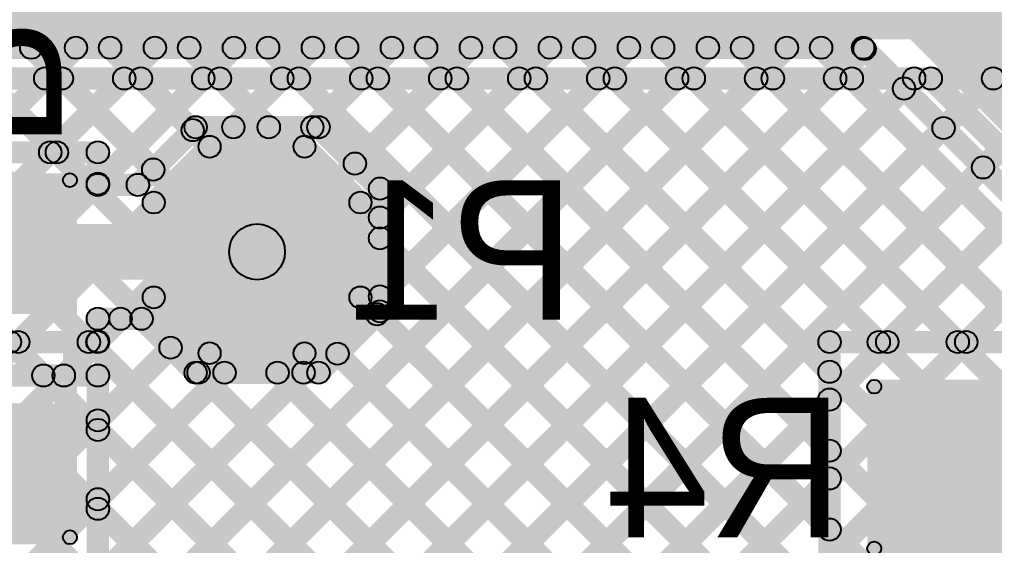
# Model space of a CAD drawing. Header units: millimetres. Extents: x 0 to 5.55, y 0 to 1.02.
# Drawn here: x 1.8079 to 2.157, y 0.637 to 0.8256 of the extents above; entities that cross this region are included whole.
import ezdxf

# ---------------------------------------------------------------- set-up
doc = ezdxf.new("R2010")
doc.units = ezdxf.units.MM
doc.header["$MEASUREMENT"] = 0
for name, color, linetype in [('BottomLayer', 5, 'Continuous'), ('BottomOverlay', 54, 'Continuous'), ('BottomPaste', 16, 'Continuous'), ('BottomSolder', 6, 'Continuous'), ('TopLayer', 1, 'Continuous')]:
    doc.layers.add(name, color=color, linetype=linetype)

# ---------------------------------------------------------------- blocks, each defined once
blk = doc.blocks.new('RES_0805_B_19')
at = {"layer": 'BottomLayer'}
for points in [[(-0.06, 0.025), (-0.02, 0.025), (-0.02, -0.025), (-0.06, -0.025)], [(0.02, 0.025), (0.06, 0.025), (0.06, -0.025), (0.02, -0.025)]]:
    blk.add_hatch(color=5, dxfattribs=at).paths.add_polyline_path(points)
at = {"layer": 'BottomOverlay'}
h = blk.add_hatch(color=54, dxfattribs=at)
edge = h.paths.add_edge_path()
edge.add_arc((-0.064, 0.029), 0.0025, 0, 360)
h = blk.add_hatch(color=54, dxfattribs=at)
edge = h.paths.add_edge_path()
edge.add_arc((-0.064, 0.029), 0.0025, 0, 360)
for points in [[(0.064, 0.0315), (0.064, 0.0265), (-0.064, 0.0265), (-0.064, 0.0315)], [(-0.0665, 0.029), (-0.0615, 0.029), (-0.0615, -0.029), (-0.0665, -0.029)], [(0.0615, 0.029), (0.0665, 0.029), (0.0665, -0.029), (0.0615, -0.029)], [(0.064, -0.0265), (0.064, -0.0315), (-0.064, -0.0315), (-0.064, -0.0265)]]:
    blk.add_hatch(color=54, dxfattribs=at).paths.add_polyline_path(points)
h = blk.add_hatch(color=54, dxfattribs=at)
edge = h.paths.add_edge_path()
edge.add_arc((0.064, 0.029), 0.0025, 0, 360)
h = blk.add_hatch(color=54, dxfattribs=at)
edge = h.paths.add_edge_path()
edge.add_arc((0.064, 0.029), 0.0025, 0, 360)
h = blk.add_hatch(color=54, dxfattribs=at)
edge = h.paths.add_edge_path()
edge.add_arc((-0.064, -0.029), 0.0025, 0, 360)
h = blk.add_hatch(color=54, dxfattribs=at)
edge = h.paths.add_edge_path()
edge.add_arc((-0.064, -0.029), 0.0025, 0, 360)
h = blk.add_hatch(color=54, dxfattribs=at)
edge = h.paths.add_edge_path()
edge.add_arc((0.064, -0.029), 0.0025, 0, 360)
h = blk.add_hatch(color=54, dxfattribs=at)
edge = h.paths.add_edge_path()
edge.add_arc((0.064, -0.029), 0.0025, 0, 360)
at = {"layer": 'BottomPaste'}
for points in [[(-0.06, 0.025), (-0.02, 0.025), (-0.02, -0.025), (-0.06, -0.025)], [(0.02, 0.025), (0.06, 0.025), (0.06, -0.025), (0.02, -0.025)]]:
    blk.add_hatch(color=16, dxfattribs=at).paths.add_polyline_path(points)
at = {"layer": 'BottomSolder'}
for points in [[(-0.064, 0.029), (-0.016, 0.029), (-0.016, -0.029), (-0.064, -0.029)], [(0.016, 0.029), (0.064, 0.029), (0.064, -0.029), (0.016, -0.029)]]:
    blk.add_hatch(color=6, dxfattribs=at).paths.add_polyline_path(points)
at = {"layer": 'BottomOverlay'}
for centre in [(-0.064, 0.029), (-0.064, 0.029), (0.064, 0.029), (0.064, 0.029), (-0.064, -0.029), (-0.064, -0.029), (0.064, -0.029), (0.064, -0.029)]:
    blk.add_circle(centre, 0.0025, dxfattribs=at)
blk = doc.blocks.new('RES_0805_B_21')
at = {"layer": 'BottomLayer'}
for points in [[(-0.06, 0.025), (-0.02, 0.025), (-0.02, -0.025), (-0.06, -0.025)], [(0.02, 0.025), (0.06, 0.025), (0.06, -0.025), (0.02, -0.025)]]:
    blk.add_hatch(color=5, dxfattribs=at).paths.add_polyline_path(points)
at = {"layer": 'BottomOverlay'}
h = blk.add_hatch(color=54, dxfattribs=at)
edge = h.paths.add_edge_path()
edge.add_arc((-0.064, 0.029), 0.0025, 0, 360)
h = blk.add_hatch(color=54, dxfattribs=at)
edge = h.paths.add_edge_path()
edge.add_arc((-0.064, 0.029), 0.0025, 0, 360)
for points in [[(0.064, 0.0315), (0.064, 0.0265), (-0.064, 0.0265), (-0.064, 0.0315)], [(-0.0615, -0.029), (-0.0665, -0.029), (-0.0665, 0.029), (-0.0615, 0.029)], [(0.0665, -0.029), (0.0615, -0.029), (0.0615, 0.029), (0.0665, 0.029)], [(0.064, -0.0265), (0.064, -0.0315), (-0.064, -0.0315), (-0.064, -0.0265)]]:
    blk.add_hatch(color=54, dxfattribs=at).paths.add_polyline_path(points)
h = blk.add_hatch(color=54, dxfattribs=at)
edge = h.paths.add_edge_path()
edge.add_arc((0.064, 0.029), 0.0025, 0, 360)
h = blk.add_hatch(color=54, dxfattribs=at)
edge = h.paths.add_edge_path()
edge.add_arc((0.064, 0.029), 0.0025, 0, 360)
h = blk.add_hatch(color=54, dxfattribs=at)
edge = h.paths.add_edge_path()
edge.add_arc((-0.064, -0.029), 0.0025, 0, 360)
h = blk.add_hatch(color=54, dxfattribs=at)
edge = h.paths.add_edge_path()
edge.add_arc((-0.064, -0.029), 0.0025, 0, 360)
h = blk.add_hatch(color=54, dxfattribs=at)
edge = h.paths.add_edge_path()
edge.add_arc((0.064, -0.029), 0.0025, 0, 360)
h = blk.add_hatch(color=54, dxfattribs=at)
edge = h.paths.add_edge_path()
edge.add_arc((0.064, -0.029), 0.0025, 0, 360)
at = {"layer": 'BottomPaste'}
for points in [[(-0.06, 0.025), (-0.02, 0.025), (-0.02, -0.025), (-0.06, -0.025)], [(0.02, 0.025), (0.06, 0.025), (0.06, -0.025), (0.02, -0.025)]]:
    blk.add_hatch(color=16, dxfattribs=at).paths.add_polyline_path(points)
at = {"layer": 'BottomSolder'}
for points in [[(-0.064, 0.029), (-0.016, 0.029), (-0.016, -0.029), (-0.064, -0.029)], [(0.016, 0.029), (0.064, 0.029), (0.064, -0.029), (0.016, -0.029)]]:
    blk.add_hatch(color=6, dxfattribs=at).paths.add_polyline_path(points)
at = {"layer": 'BottomOverlay'}
for centre in [(-0.064, 0.029), (-0.064, 0.029), (0.064, 0.029), (0.064, 0.029), (-0.064, -0.029), (-0.064, -0.029), (0.064, -0.029), (0.064, -0.029)]:
    blk.add_circle(centre, 0.0025, dxfattribs=at)
blk = doc.blocks.new('TEST_POINT_B_26')
at = {"layer": 'BottomLayer'}
blk.add_hatch(color=5, dxfattribs=at).paths.add_polyline_path([(0.015, 0.03), (-0.015, 0.03), (-0.03, 0.015), (-0.03, -0.015), (-0.015, -0.03), (0.015, -0.03), (0.03, -0.015), (0.03, 0.015)])
at = {"layer": 'BottomOverlay'}
for points in [[(-0.01978, 0.03978), (-0.01422, 0.03422), (-0.03422, 0.01422), (-0.03978, 0.01978)], [(0.017, 0.04094), (0.017, 0.03306), (-0.017, 0.03306), (-0.017, 0.04094)], [(0.017, 0.04094), (0.017, 0.03306), (-0.017, 0.03306), (-0.017, 0.04094)], [(0.03978, 0.01978), (0.03422, 0.01422), (0.01422, 0.03422), (0.01978, 0.03978)], [(-0.04094, 0.017), (-0.03306, 0.017), (-0.03306, -0.017), (-0.04094, -0.017)], [(0.03306, 0.017), (0.04094, 0.017), (0.04094, -0.017), (0.03306, -0.017)], [(-0.01422, -0.03422), (-0.01978, -0.03978), (-0.03978, -0.01978), (-0.03422, -0.01422)], [(0.03422, -0.01422), (0.03978, -0.01978), (0.01978, -0.03978), (0.01422, -0.03422)], [(0.017, -0.03306), (0.017, -0.04094), (-0.017, -0.04094), (-0.017, -0.03306)], [(0.017, -0.03306), (0.017, -0.04094), (-0.017, -0.04094), (-0.017, -0.03306)]]:
    blk.add_hatch(color=54, dxfattribs=at).paths.add_polyline_path(points)
h = blk.add_hatch(color=54, dxfattribs=at)
edge = h.paths.add_edge_path()
edge.add_arc((-0.017, 0.037), 0.00394, 0, 360)
h = blk.add_hatch(color=54, dxfattribs=at)
edge = h.paths.add_edge_path()
edge.add_arc((-0.017, 0.037), 0.00394, 0, 360)
h = blk.add_hatch(color=54, dxfattribs=at)
edge = h.paths.add_edge_path()
edge.add_arc((-0.017, 0.037), 0.00394, 0, 360)
h = blk.add_hatch(color=54, dxfattribs=at)
edge = h.paths.add_edge_path()
edge.add_arc((0.017, 0.037), 0.00394, 0, 360)
h = blk.add_hatch(color=54, dxfattribs=at)
edge = h.paths.add_edge_path()
edge.add_arc((0.017, 0.037), 0.00394, 0, 360)
h = blk.add_hatch(color=54, dxfattribs=at)
edge = h.paths.add_edge_path()
edge.add_arc((0.017, 0.037), 0.00394, 0, 360)
h = blk.add_hatch(color=54, dxfattribs=at)
edge = h.paths.add_edge_path()
edge.add_arc((-0.037, 0.017), 0.00394, 0, 360)
h = blk.add_hatch(color=54, dxfattribs=at)
edge = h.paths.add_edge_path()
edge.add_arc((-0.037, 0.017), 0.00394, 0, 360)
h = blk.add_hatch(color=54, dxfattribs=at)
edge = h.paths.add_edge_path()
edge.add_arc((0.037, 0.017), 0.00394, 0, 360)
h = blk.add_hatch(color=54, dxfattribs=at)
edge = h.paths.add_edge_path()
edge.add_arc((0.037, 0.017), 0.00394, 0, 360)
h = blk.add_hatch(color=54, dxfattribs=at)
edge = h.paths.add_edge_path()
edge.add_arc((-0.037, -0.017), 0.00394, 0, 360)
h = blk.add_hatch(color=54, dxfattribs=at)
edge = h.paths.add_edge_path()
edge.add_arc((-0.037, -0.017), 0.00394, 0, 360)
h = blk.add_hatch(color=54, dxfattribs=at)
edge = h.paths.add_edge_path()
edge.add_arc((0.037, -0.017), 0.00394, 0, 360)
h = blk.add_hatch(color=54, dxfattribs=at)
edge = h.paths.add_edge_path()
edge.add_arc((0.037, -0.017), 0.00394, 0, 360)
h = blk.add_hatch(color=54, dxfattribs=at)
edge = h.paths.add_edge_path()
edge.add_arc((-0.017, -0.037), 0.00394, 0, 360)
h = blk.add_hatch(color=54, dxfattribs=at)
edge = h.paths.add_edge_path()
edge.add_arc((-0.017, -0.037), 0.00394, 0, 360)
h = blk.add_hatch(color=54, dxfattribs=at)
edge = h.paths.add_edge_path()
edge.add_arc((-0.017, -0.037), 0.00394, 0, 360)
h = blk.add_hatch(color=54, dxfattribs=at)
edge = h.paths.add_edge_path()
edge.add_arc((0.017, -0.037), 0.00394, 0, 360)
h = blk.add_hatch(color=54, dxfattribs=at)
edge = h.paths.add_edge_path()
edge.add_arc((0.017, -0.037), 0.00394, 0, 360)
h = blk.add_hatch(color=54, dxfattribs=at)
edge = h.paths.add_edge_path()
edge.add_arc((0.017, -0.037), 0.00394, 0, 360)
at = {"layer": 'BottomPaste'}
blk.add_hatch(color=16, dxfattribs=at).paths.add_polyline_path([(0.015, 0.03), (-0.015, 0.03), (-0.03, 0.015), (-0.03, -0.015), (-0.015, -0.03), (0.015, -0.03), (0.03, -0.015), (0.03, 0.015)])
at = {"layer": 'BottomSolder'}
blk.add_hatch(color=6, dxfattribs=at).paths.add_polyline_path([(0.017, 0.034), (-0.017, 0.034), (-0.034, 0.017), (-0.034, -0.017), (-0.017, -0.034), (0.017, -0.034), (0.034, -0.017), (0.034, 0.017)])
at = {"layer": 'BottomOverlay'}
for centre in [(-0.017, 0.037), (-0.017, 0.037), (-0.017, 0.037), (0.017, 0.037), (0.017, 0.037), (0.017, 0.037), (-0.037, 0.017), (-0.037, 0.017), (0.037, 0.017), (0.037, 0.017), (-0.037, -0.017), (-0.037, -0.017), (0.037, -0.017), (0.037, -0.017), (-0.017, -0.037), (-0.017, -0.037), (-0.017, -0.037), (0.017, -0.037), (0.017, -0.037), (0.017, -0.037)]:
    blk.add_circle(centre, 0.00394, dxfattribs=at)

msp = doc.modelspace()

# ---------------------------------------------------------------- hatches: boundary and pattern name
at = {"layer": 'BottomLayer'}
for points in [[(2.11216, 0.83316), (2.12984, 0.85084), (2.22984, 0.75084), (2.21216, 0.73316)], [(1.79348, 0.77517), (1.78782, 0.78083), (1.82532, 0.81833), (1.83098, 0.81267)], [(1.79198, 0.8115), (1.79198, 0.8195), (2.11002, 0.8195), (2.11002, 0.8115)], [(1.80929, 0.81267), (1.81495, 0.81833), (1.85864, 0.77464), (1.85298, 0.76898)], [(1.82176, 0.77517), (1.81611, 0.78083), (1.85361, 0.81833), (1.85926, 0.81267)], [(1.82643, 0.58185), (1.82078, 0.58751), (2.0516, 0.81833), (2.05725, 0.81267)], [(1.82643, 0.55357), (1.82078, 0.55923), (2.07988, 0.81833), (2.08554, 0.81267)], [(1.82643, 0.52528), (1.82078, 0.53094), (2.10768, 0.81784), (2.11334, 0.81219)], [(1.83883, 0.76395), (1.83317, 0.76961), (1.88189, 0.81833), (1.88755, 0.81267)], [(1.83757, 0.81267), (1.84323, 0.81833), (1.87278, 0.78878), (1.86712, 0.78312)], [(1.86586, 0.81267), (1.87152, 0.81833), (1.90002, 0.78983), (1.89436, 0.78417)], [(1.88733, 0.78417), (1.88167, 0.78983), (1.91017, 0.81833), (1.91583, 0.81267)], [(1.89414, 0.81267), (1.8998, 0.81833), (2.10083, 0.6173), (2.09517, 0.61164)], [(1.91562, 0.78417), (1.90996, 0.78983), (1.93846, 0.81833), (1.94412, 0.81267)], [(1.92243, 0.81267), (1.92808, 0.81833), (2.10083, 0.64558), (2.09517, 0.63993)], [(1.93086, 0.77114), (1.92521, 0.77679), (1.96674, 0.81833), (1.9724, 0.81267)], [(1.93983, 0.72353), (1.93417, 0.72919), (2.02331, 0.81833), (2.02897, 0.81267)], [(1.93983, 0.75182), (1.93417, 0.75747), (1.99503, 0.81833), (2.00068, 0.81267)], [(1.95071, 0.81267), (1.95637, 0.81833), (2.10083, 0.67387), (2.09517, 0.66821)], [(1.979, 0.81267), (1.98465, 0.81833), (2.10083, 0.70215), (2.09517, 0.6965)], [(2.00728, 0.81267), (2.01294, 0.81833), (2.11844, 0.71283), (2.11278, 0.70717)], [(2.03556, 0.81267), (2.04122, 0.81833), (2.14672, 0.71283), (2.14106, 0.70717)], [(2.06385, 0.81267), (2.06951, 0.81833), (2.17501, 0.71283), (2.16935, 0.70717)], [(2.09213, 0.81267), (2.09779, 0.81833), (2.20929, 0.70683), (2.20363, 0.70117)], [(2.10719, 0.81267), (2.11285, 0.81833), (2.20506, 0.72612), (2.1994, 0.72047)], [(1.78508, 0.8086), (1.79073, 0.81426), (1.82416, 0.78083), (1.81851, 0.77517)], [(1.82161, 0.49217), (1.81595, 0.49783), (2.12182, 0.8037), (2.12748, 0.79804)], [(1.84989, 0.49217), (1.84423, 0.49783), (2.13596, 0.78956), (2.14162, 0.7839)], [(1.85317, 0.76351), (1.84751, 0.76917), (1.86817, 0.78983), (1.87383, 0.78417)], [(1.871, 0.783), (1.871, 0.791), (1.915, 0.791), (1.915, 0.783)], [(1.91217, 0.78417), (1.91783, 0.78983), (1.93983, 0.76783), (1.93417, 0.76217)], [(1.773, 0.774), (1.773, 0.782), (1.836, 0.782), (1.836, 0.774)], [(1.84, 0.76634), (1.832, 0.76634), (1.832, 0.778), (1.84, 0.778)], [(1.87817, 0.49217), (1.87252, 0.49783), (2.15011, 0.77542), (2.15576, 0.76976)], [(1.836, 0.76234), (1.836, 0.77034), (1.85034, 0.77034), (1.85034, 0.76234)], [(1.941, 0.721), (1.933, 0.721), (1.933, 0.765), (1.941, 0.765)], [(2.12146, 0.70717), (2.1158, 0.71283), (2.16425, 0.76127), (2.16991, 0.75562)], [(1.79714, 0.73234), (1.79714, 0.75234), (1.893, 0.75234), (1.893, 0.73234)], [(1.93417, 0.74436), (1.93983, 0.75002), (2.10083, 0.58902), (2.09517, 0.58336)], [(2.14974, 0.70717), (2.14409, 0.71283), (2.17839, 0.74713), (2.18405, 0.74148)], [(1.91783, 0.69617), (1.91217, 0.70183), (1.93417, 0.72383), (1.93983, 0.71817)], [(1.93312, 0.71712), (1.93878, 0.72278), (2.10083, 0.56073), (2.09517, 0.55507)], [(1.83883, 0.70738), (1.83317, 0.71304), (1.8413, 0.72117), (1.84696, 0.71551)], [(1.836, 0.71434), (1.836, 0.72234), (1.85166, 0.72234), (1.85166, 0.71434)], [(1.84883, 0.71551), (1.85449, 0.72117), (1.87383, 0.70183), (1.86817, 0.69617)], [(1.84, 0.71), (1.832, 0.71), (1.832, 0.71834), (1.84, 0.71834)], [(1.773, 0.706), (1.773, 0.714), (1.836, 0.714), (1.836, 0.706)], [(1.79833, 0.69517), (1.79267, 0.70083), (1.80467, 0.71283), (1.81033, 0.70717)], [(1.80165, 0.70717), (1.80731, 0.71283), (1.81931, 0.70083), (1.81365, 0.69517)], [(1.82662, 0.69517), (1.82096, 0.70083), (1.83296, 0.71283), (1.83862, 0.70717)], [(1.82994, 0.70717), (1.83559, 0.71283), (2.10083, 0.44759), (2.09517, 0.44194)], [(2.098, 0.706), (2.098, 0.714), (2.183, 0.714), (2.183, 0.706)], [(1.83883, 0.6791), (1.83317, 0.68476), (1.85921, 0.71079), (1.86486, 0.70514)], [(2.102, 0.382), (2.094, 0.382), (2.094, 0.71), (2.102, 0.71)], [(1.91898, 0.70298), (1.92464, 0.70864), (2.10083, 0.53245), (2.09517, 0.52679)], [(1.766, 0.694), (1.766, 0.702), (1.836, 0.702), (1.836, 0.694)], [(1.82383, 0.60753), (1.81817, 0.61319), (1.90681, 0.70183), (1.91247, 0.69617)], [(1.83883, 0.65082), (1.83317, 0.65647), (1.87853, 0.70183), (1.88418, 0.69617)], [(1.86922, 0.69617), (1.87488, 0.70183), (2.10083, 0.47588), (2.09517, 0.47022)], [(1.871, 0.695), (1.871, 0.703), (1.915, 0.703), (1.915, 0.695)], [(1.89751, 0.69617), (1.90316, 0.70183), (2.10083, 0.50416), (2.09517, 0.49851)], [(1.84, 0.63), (1.832, 0.63), (1.832, 0.698), (1.84, 0.698)], [(2.112, 0.396), (2.169, 0.396), (2.169, 0.696), (2.112, 0.696)], [(1.89883, 0.48454), (1.89317, 0.4902), (2.09517, 0.6922), (2.10083, 0.68654)], [(1.83317, 0.67565), (1.83883, 0.68131), (2.10083, 0.41931), (2.09517, 0.41365)], [(1.93474, 0.49217), (1.92909, 0.49783), (2.09517, 0.66391), (2.10083, 0.65826)], [(1.83317, 0.64737), (1.83883, 0.65303), (2.10083, 0.39103), (2.09517, 0.38537)]]:
    msp.add_hatch(color=5, dxfattribs=at).paths.add_polyline_path(points)
h = msp.add_hatch(color=5, dxfattribs=at)
edge = h.paths.add_edge_path()
edge.add_arc((1.81212, 0.8155), 0.004, 0, 360)
h = msp.add_hatch(color=5, dxfattribs=at)
edge = h.paths.add_edge_path()
edge.add_arc((1.82815, 0.8155), 0.004, 0, 360)
h = msp.add_hatch(color=5, dxfattribs=at)
edge = h.paths.add_edge_path()
edge.add_arc((1.8404, 0.8155), 0.004, 0, 360)
h = msp.add_hatch(color=5, dxfattribs=at)
edge = h.paths.add_edge_path()
edge.add_arc((1.85643, 0.8155), 0.004, 0, 360)
h = msp.add_hatch(color=5, dxfattribs=at)
edge = h.paths.add_edge_path()
edge.add_arc((1.86869, 0.8155), 0.004, 0, 360)
h = msp.add_hatch(color=5, dxfattribs=at)
edge = h.paths.add_edge_path()
edge.add_arc((1.88472, 0.8155), 0.004, 0, 360)
h = msp.add_hatch(color=5, dxfattribs=at)
edge = h.paths.add_edge_path()
edge.add_arc((1.89697, 0.8155), 0.004, 0, 360)
h = msp.add_hatch(color=5, dxfattribs=at)
edge = h.paths.add_edge_path()
edge.add_arc((1.913, 0.8155), 0.004, 0, 360)
h = msp.add_hatch(color=5, dxfattribs=at)
edge = h.paths.add_edge_path()
edge.add_arc((1.92526, 0.8155), 0.004, 0, 360)
h = msp.add_hatch(color=5, dxfattribs=at)
edge = h.paths.add_edge_path()
edge.add_arc((1.94129, 0.8155), 0.004, 0, 360)
h = msp.add_hatch(color=5, dxfattribs=at)
edge = h.paths.add_edge_path()
edge.add_arc((1.95354, 0.8155), 0.004, 0, 360)
h = msp.add_hatch(color=5, dxfattribs=at)
edge = h.paths.add_edge_path()
edge.add_arc((1.96957, 0.8155), 0.004, 0, 360)
h = msp.add_hatch(color=5, dxfattribs=at)
edge = h.paths.add_edge_path()
edge.add_arc((1.98182, 0.8155), 0.004, 0, 360)
h = msp.add_hatch(color=5, dxfattribs=at)
edge = h.paths.add_edge_path()
edge.add_arc((1.99786, 0.8155), 0.004, 0, 360)
h = msp.add_hatch(color=5, dxfattribs=at)
edge = h.paths.add_edge_path()
edge.add_arc((2.01011, 0.8155), 0.004, 0, 360)
h = msp.add_hatch(color=5, dxfattribs=at)
edge = h.paths.add_edge_path()
edge.add_arc((2.02614, 0.8155), 0.004, 0, 360)
h = msp.add_hatch(color=5, dxfattribs=at)
edge = h.paths.add_edge_path()
edge.add_arc((2.03839, 0.8155), 0.004, 0, 360)
h = msp.add_hatch(color=5, dxfattribs=at)
edge = h.paths.add_edge_path()
edge.add_arc((2.05442, 0.8155), 0.004, 0, 360)
h = msp.add_hatch(color=5, dxfattribs=at)
edge = h.paths.add_edge_path()
edge.add_arc((2.06668, 0.8155), 0.004, 0, 360)
h = msp.add_hatch(color=5, dxfattribs=at)
edge = h.paths.add_edge_path()
edge.add_arc((2.08271, 0.8155), 0.004, 0, 360)
h = msp.add_hatch(color=5, dxfattribs=at)
edge = h.paths.add_edge_path()
edge.add_arc((2.09496, 0.8155), 0.004, 0, 360)
h = msp.add_hatch(color=5, dxfattribs=at)
edge = h.paths.add_edge_path()
edge.add_arc((2.11002, 0.8155), 0.004, 0, 360)
h = msp.add_hatch(color=5, dxfattribs=at)
edge = h.paths.add_edge_path()
edge.add_arc((2.11002, 0.8155), 0.004, 0, 360)
h = msp.add_hatch(color=5, dxfattribs=at)
edge = h.paths.add_edge_path()
edge.add_arc((2.11051, 0.81502), 0.004, 0, 360)
h = msp.add_hatch(color=5, dxfattribs=at)
edge = h.paths.add_edge_path()
edge.add_arc((2.12465, 0.80087), 0.004, 0, 360)
h = msp.add_hatch(color=5, dxfattribs=at)
edge = h.paths.add_edge_path()
edge.add_arc((1.86995, 0.78595), 0.004, 0, 360)
h = msp.add_hatch(color=5, dxfattribs=at)
edge = h.paths.add_edge_path()
edge.add_arc((1.871, 0.787), 0.004, 0, 360)
h = msp.add_hatch(color=5, dxfattribs=at)
edge = h.paths.add_edge_path()
edge.add_arc((1.871, 0.787), 0.004, 0, 360)
h = msp.add_hatch(color=5, dxfattribs=at)
edge = h.paths.add_edge_path()
edge.add_arc((1.8845, 0.787), 0.004, 0, 360)
h = msp.add_hatch(color=5, dxfattribs=at)
edge = h.paths.add_edge_path()
edge.add_arc((1.89719, 0.787), 0.004, 0, 360)
h = msp.add_hatch(color=5, dxfattribs=at)
edge = h.paths.add_edge_path()
edge.add_arc((1.91279, 0.787), 0.004, 0, 360)
h = msp.add_hatch(color=5, dxfattribs=at)
edge = h.paths.add_edge_path()
edge.add_arc((1.915, 0.787), 0.004, 0, 360)
h = msp.add_hatch(color=5, dxfattribs=at)
edge = h.paths.add_edge_path()
edge.add_arc((1.915, 0.787), 0.004, 0, 360)
h = msp.add_hatch(color=5, dxfattribs=at)
edge = h.paths.add_edge_path()
edge.add_arc((2.13879, 0.78673), 0.004, 0, 360)
h = msp.add_hatch(color=5, dxfattribs=at)
edge = h.paths.add_edge_path()
edge.add_arc((1.81893, 0.778), 0.004, 0, 360)
h = msp.add_hatch(color=5, dxfattribs=at)
edge = h.paths.add_edge_path()
edge.add_arc((1.82133, 0.778), 0.004, 0, 360)
h = msp.add_hatch(color=5, dxfattribs=at)
edge = h.paths.add_edge_path()
edge.add_arc((1.836, 0.778), 0.004, 0, 360)
h = msp.add_hatch(color=5, dxfattribs=at)
edge = h.paths.add_edge_path()
edge.add_arc((1.836, 0.778), 0.004, 0, 360)
h = msp.add_hatch(color=5, dxfattribs=at)
edge = h.paths.add_edge_path()
edge.add_arc((1.85581, 0.77181), 0.004, 0, 360)
h = msp.add_hatch(color=5, dxfattribs=at)
edge = h.paths.add_edge_path()
edge.add_arc((1.92804, 0.77396), 0.004, 0, 360)
h = msp.add_hatch(color=5, dxfattribs=at)
edge = h.paths.add_edge_path()
edge.add_arc((2.15293, 0.77259), 0.004, 0, 360)
h = msp.add_hatch(color=5, dxfattribs=at)
edge = h.paths.add_edge_path()
edge.add_arc((1.836, 0.76678), 0.004, 0, 360)
h = msp.add_hatch(color=5, dxfattribs=at)
edge = h.paths.add_edge_path()
edge.add_arc((1.836, 0.76634), 0.004, 0, 360)
h = msp.add_hatch(color=5, dxfattribs=at)
edge = h.paths.add_edge_path()
edge.add_arc((1.836, 0.76634), 0.004, 0, 360)
h = msp.add_hatch(color=5, dxfattribs=at)
edge = h.paths.add_edge_path()
edge.add_arc((1.85034, 0.76634), 0.004, 0, 360)
h = msp.add_hatch(color=5, dxfattribs=at)
edge = h.paths.add_edge_path()
edge.add_arc((1.85034, 0.76634), 0.004, 0, 360)
h = msp.add_hatch(color=5, dxfattribs=at)
edge = h.paths.add_edge_path()
edge.add_arc((1.937, 0.765), 0.004, 0, 360)
h = msp.add_hatch(color=5, dxfattribs=at)
edge = h.paths.add_edge_path()
edge.add_arc((1.937, 0.765), 0.004, 0, 360)
h = msp.add_hatch(color=5, dxfattribs=at)
edge = h.paths.add_edge_path()
edge.add_arc((1.937, 0.75464), 0.004, 0, 360)
h = msp.add_hatch(color=5, dxfattribs=at)
edge = h.paths.add_edge_path()
edge.add_arc((1.893, 0.74234), 0.01, 0, 360)
h = msp.add_hatch(color=5, dxfattribs=at)
edge = h.paths.add_edge_path()
edge.add_arc((1.937, 0.74719), 0.004, 0, 360)
h = msp.add_hatch(color=5, dxfattribs=at)
edge = h.paths.add_edge_path()
edge.add_arc((1.937, 0.72636), 0.004, 0, 360)
h = msp.add_hatch(color=5, dxfattribs=at)
edge = h.paths.add_edge_path()
edge.add_arc((1.93595, 0.71995), 0.004, 0, 360)
h = msp.add_hatch(color=5, dxfattribs=at)
edge = h.paths.add_edge_path()
edge.add_arc((1.937, 0.721), 0.004, 0, 360)
h = msp.add_hatch(color=5, dxfattribs=at)
edge = h.paths.add_edge_path()
edge.add_arc((1.937, 0.721), 0.004, 0, 360)
h = msp.add_hatch(color=5, dxfattribs=at)
edge = h.paths.add_edge_path()
edge.add_arc((1.836, 0.71834), 0.004, 0, 360)
h = msp.add_hatch(color=5, dxfattribs=at)
edge = h.paths.add_edge_path()
edge.add_arc((1.836, 0.71834), 0.004, 0, 360)
h = msp.add_hatch(color=5, dxfattribs=at)
edge = h.paths.add_edge_path()
edge.add_arc((1.84413, 0.71834), 0.004, 0, 360)
h = msp.add_hatch(color=5, dxfattribs=at)
edge = h.paths.add_edge_path()
edge.add_arc((1.85166, 0.71834), 0.004, 0, 360)
h = msp.add_hatch(color=5, dxfattribs=at)
edge = h.paths.add_edge_path()
edge.add_arc((1.85166, 0.71834), 0.004, 0, 360)
h = msp.add_hatch(color=5, dxfattribs=at)
edge = h.paths.add_edge_path()
edge.add_arc((1.80448, 0.71), 0.004, 0, 360)
h = msp.add_hatch(color=5, dxfattribs=at)
edge = h.paths.add_edge_path()
edge.add_arc((1.8075, 0.71), 0.004, 0, 360)
h = msp.add_hatch(color=5, dxfattribs=at)
edge = h.paths.add_edge_path()
edge.add_arc((1.83277, 0.71), 0.004, 0, 360)
h = msp.add_hatch(color=5, dxfattribs=at)
edge = h.paths.add_edge_path()
edge.add_arc((1.83579, 0.71), 0.004, 0, 360)
h = msp.add_hatch(color=5, dxfattribs=at)
edge = h.paths.add_edge_path()
edge.add_arc((1.836, 0.71021), 0.004, 0, 360)
h = msp.add_hatch(color=5, dxfattribs=at)
edge = h.paths.add_edge_path()
edge.add_arc((1.836, 0.71), 0.004, 0, 360)
h = msp.add_hatch(color=5, dxfattribs=at)
edge = h.paths.add_edge_path()
edge.add_arc((1.836, 0.71), 0.004, 0, 360)
h = msp.add_hatch(color=5, dxfattribs=at)
edge = h.paths.add_edge_path()
edge.add_arc((2.098, 0.71), 0.004, 0, 360)
h = msp.add_hatch(color=5, dxfattribs=at)
edge = h.paths.add_edge_path()
edge.add_arc((2.098, 0.71), 0.004, 0, 360)
h = msp.add_hatch(color=5, dxfattribs=at)
edge = h.paths.add_edge_path()
edge.add_arc((2.11561, 0.71), 0.004, 0, 360)
h = msp.add_hatch(color=5, dxfattribs=at)
edge = h.paths.add_edge_path()
edge.add_arc((2.11863, 0.71), 0.004, 0, 360)
h = msp.add_hatch(color=5, dxfattribs=at)
edge = h.paths.add_edge_path()
edge.add_arc((2.14389, 0.71), 0.004, 0, 360)
h = msp.add_hatch(color=5, dxfattribs=at)
edge = h.paths.add_edge_path()
edge.add_arc((2.14691, 0.71), 0.004, 0, 360)
h = msp.add_hatch(color=5, dxfattribs=at)
edge = h.paths.add_edge_path()
edge.add_arc((1.86204, 0.70796), 0.004, 0, 360)
h = msp.add_hatch(color=5, dxfattribs=at)
edge = h.paths.add_edge_path()
edge.add_arc((1.92181, 0.70581), 0.004, 0, 360)
h = msp.add_hatch(color=5, dxfattribs=at)
edge = h.paths.add_edge_path()
edge.add_arc((1.81648, 0.698), 0.004, 0, 360)
h = msp.add_hatch(color=5, dxfattribs=at)
edge = h.paths.add_edge_path()
edge.add_arc((1.82379, 0.698), 0.004, 0, 360)
h = msp.add_hatch(color=5, dxfattribs=at)
edge = h.paths.add_edge_path()
edge.add_arc((1.836, 0.698), 0.004, 0, 360)
h = msp.add_hatch(color=5, dxfattribs=at)
edge = h.paths.add_edge_path()
edge.add_arc((1.836, 0.698), 0.004, 0, 360)
h = msp.add_hatch(color=5, dxfattribs=at)
edge = h.paths.add_edge_path()
edge.add_arc((1.871, 0.699), 0.004, 0, 360)
h = msp.add_hatch(color=5, dxfattribs=at)
edge = h.paths.add_edge_path()
edge.add_arc((1.871, 0.699), 0.004, 0, 360)
h = msp.add_hatch(color=5, dxfattribs=at)
edge = h.paths.add_edge_path()
edge.add_arc((1.87205, 0.699), 0.004, 0, 360)
h = msp.add_hatch(color=5, dxfattribs=at)
edge = h.paths.add_edge_path()
edge.add_arc((1.88136, 0.699), 0.004, 0, 360)
h = msp.add_hatch(color=5, dxfattribs=at)
edge = h.paths.add_edge_path()
edge.add_arc((1.90033, 0.699), 0.004, 0, 360)
h = msp.add_hatch(color=5, dxfattribs=at)
edge = h.paths.add_edge_path()
edge.add_arc((1.90964, 0.699), 0.004, 0, 360)
h = msp.add_hatch(color=5, dxfattribs=at)
edge = h.paths.add_edge_path()
edge.add_arc((1.915, 0.699), 0.004, 0, 360)
h = msp.add_hatch(color=5, dxfattribs=at)
edge = h.paths.add_edge_path()
edge.add_arc((1.915, 0.699), 0.004, 0, 360)
h = msp.add_hatch(color=5, dxfattribs=at)
edge = h.paths.add_edge_path()
edge.add_arc((2.098, 0.69932), 0.004, 0, 360)
h = msp.add_hatch(color=5, dxfattribs=at)
edge = h.paths.add_edge_path()
edge.add_arc((2.098, 0.68937), 0.004, 0, 360)
h = msp.add_hatch(color=5, dxfattribs=at)
edge = h.paths.add_edge_path()
edge.add_arc((1.836, 0.68193), 0.004, 0, 360)
h = msp.add_hatch(color=5, dxfattribs=at)
edge = h.paths.add_edge_path()
edge.add_arc((1.836, 0.67848), 0.004, 0, 360)
h = msp.add_hatch(color=5, dxfattribs=at)
edge = h.paths.add_edge_path()
edge.add_arc((2.098, 0.67104), 0.004, 0, 360)
h = msp.add_hatch(color=5, dxfattribs=at)
edge = h.paths.add_edge_path()
edge.add_arc((2.098, 0.66109), 0.004, 0, 360)
h = msp.add_hatch(color=5, dxfattribs=at)
edge = h.paths.add_edge_path()
edge.add_arc((1.836, 0.65364), 0.004, 0, 360)
h = msp.add_hatch(color=5, dxfattribs=at)
edge = h.paths.add_edge_path()
edge.add_arc((1.836, 0.6502), 0.004, 0, 360)
h = msp.add_hatch(color=5, dxfattribs=at)
edge = h.paths.add_edge_path()
edge.add_arc((2.098, 0.64276), 0.004, 0, 360)
at = {"layer": 'TopLayer'}
for points in [[(1.352, 0.8185), (1.352, 0.8435), (2.664, 0.8435), (2.664, 0.8185)], [(1.36298, 0.8005), (1.36298, 0.8085), (2.65302, 0.8085), (2.65302, 0.8005)], [(1.56189, 0.54358), (1.55624, 0.54924), (1.81432, 0.80733), (1.81998, 0.80167)], [(1.57603, 0.52944), (1.57038, 0.5351), (1.84261, 0.80733), (1.84826, 0.80167)], [(1.59018, 0.5153), (1.58452, 0.52096), (1.87089, 0.80733), (1.87655, 0.80167)], [(1.60432, 0.50116), (1.59866, 0.50682), (1.89917, 0.80733), (1.90483, 0.80167)], [(1.64674, 0.45873), (1.64109, 0.46439), (1.98403, 0.80733), (1.98968, 0.80167)], [(1.65058, 0.80167), (1.65624, 0.80733), (2.10024, 0.36333), (2.09458, 0.35767)], [(1.66089, 0.44459), (1.65523, 0.45025), (2.01231, 0.80733), (2.01797, 0.80167)], [(1.67503, 0.43045), (1.66937, 0.4361), (2.0406, 0.80733), (2.04625, 0.80167)], [(1.67887, 0.80167), (1.68453, 0.80733), (2.12853, 0.36333), (2.12287, 0.35767)], [(1.68917, 0.41631), (1.68351, 0.42196), (2.06888, 0.80733), (2.07454, 0.80167)], [(1.70331, 0.40216), (1.69766, 0.40782), (2.09716, 0.80733), (2.10282, 0.80167)], [(1.70715, 0.80167), (1.71281, 0.80733), (2.15681, 0.36333), (2.15115, 0.35767)], [(1.71746, 0.38802), (1.7118, 0.39368), (2.12545, 0.80733), (2.13111, 0.80167)], [(1.7316, 0.37388), (1.72594, 0.37954), (2.15373, 0.80733), (2.15939, 0.80167)], [(1.73544, 0.80167), (1.74109, 0.80733), (2.18509, 0.36333), (2.17944, 0.35767)], [(1.74574, 0.35974), (1.74008, 0.36539), (2.18202, 0.80733), (2.18767, 0.80167)], [(1.76874, 0.6373), (1.76308, 0.64295), (1.92746, 0.80733), (1.93312, 0.80167)], [(1.76372, 0.80167), (1.76938, 0.80733), (2.21338, 0.36333), (2.20772, 0.35767)], [(1.77196, 0.35767), (1.7663, 0.36333), (2.2103, 0.80733), (2.21596, 0.80167)], [(1.78504, 0.62531), (1.77939, 0.63097), (1.95574, 0.80733), (1.9614, 0.80167)], [(1.79201, 0.80167), (1.79766, 0.80733), (2.24166, 0.36333), (2.23601, 0.35767)], [(1.80024, 0.35767), (1.79459, 0.36333), (2.23859, 0.80733), (2.24424, 0.80167)], [(1.82029, 0.80167), (1.82595, 0.80733), (2.26995, 0.36333), (2.26429, 0.35767)], [(1.82853, 0.35767), (1.82287, 0.36333), (2.26687, 0.80733), (2.27253, 0.80167)], [(1.84857, 0.80167), (1.85423, 0.80733), (2.29823, 0.36333), (2.29257, 0.35767)], [(1.85681, 0.35767), (1.85116, 0.36333), (2.29516, 0.80733), (2.30081, 0.80167)], [(1.87686, 0.80167), (1.88252, 0.80733), (2.32652, 0.36333), (2.32086, 0.35767)], [(1.8851, 0.35767), (1.87944, 0.36333), (2.32344, 0.80733), (2.3291, 0.80167)], [(1.90514, 0.80167), (1.9108, 0.80733), (2.3548, 0.36333), (2.34914, 0.35767)], [(1.93343, 0.80167), (1.93908, 0.80733), (2.38308, 0.36333), (2.37743, 0.35767)], [(1.96171, 0.80167), (1.96737, 0.80733), (2.25864, 0.51606), (2.25298, 0.5104)], [(1.99, 0.80167), (1.99565, 0.80733), (2.27163, 0.53135), (2.26597, 0.5257)], [(2.01828, 0.80167), (2.02394, 0.80733), (2.29694, 0.53433), (2.29128, 0.52867)], [(2.04656, 0.80167), (2.05222, 0.80733), (2.26073, 0.59882), (2.25507, 0.59316)], [(2.07485, 0.80167), (2.08051, 0.80733), (2.27653, 0.6113), (2.27087, 0.60565)], [(2.10313, 0.80167), (2.10879, 0.80733), (2.26011, 0.65601), (2.25445, 0.65035)], [(2.13142, 0.80167), (2.13707, 0.80733), (2.26182, 0.68259), (2.25616, 0.67693)]]:
    msp.add_hatch(color=1, dxfattribs=at).paths.add_polyline_path(points)
h = msp.add_hatch(color=1, dxfattribs=at)
edge = h.paths.add_edge_path()
edge.add_arc((1.81715, 0.8045), 0.004, 0, 360)
h = msp.add_hatch(color=1, dxfattribs=at)
edge = h.paths.add_edge_path()
edge.add_arc((1.82312, 0.8045), 0.004, 0, 360)
h = msp.add_hatch(color=1, dxfattribs=at)
edge = h.paths.add_edge_path()
edge.add_arc((1.84543, 0.8045), 0.004, 0, 360)
h = msp.add_hatch(color=1, dxfattribs=at)
edge = h.paths.add_edge_path()
edge.add_arc((1.8514, 0.8045), 0.004, 0, 360)
h = msp.add_hatch(color=1, dxfattribs=at)
edge = h.paths.add_edge_path()
edge.add_arc((1.87372, 0.8045), 0.004, 0, 360)
h = msp.add_hatch(color=1, dxfattribs=at)
edge = h.paths.add_edge_path()
edge.add_arc((1.87969, 0.8045), 0.004, 0, 360)
h = msp.add_hatch(color=1, dxfattribs=at)
edge = h.paths.add_edge_path()
edge.add_arc((1.902, 0.8045), 0.004, 0, 360)
h = msp.add_hatch(color=1, dxfattribs=at)
edge = h.paths.add_edge_path()
edge.add_arc((1.90797, 0.8045), 0.004, 0, 360)
h = msp.add_hatch(color=1, dxfattribs=at)
edge = h.paths.add_edge_path()
edge.add_arc((1.93029, 0.8045), 0.004, 0, 360)
h = msp.add_hatch(color=1, dxfattribs=at)
edge = h.paths.add_edge_path()
edge.add_arc((1.93626, 0.8045), 0.004, 0, 360)
h = msp.add_hatch(color=1, dxfattribs=at)
edge = h.paths.add_edge_path()
edge.add_arc((1.95857, 0.8045), 0.004, 0, 360)
h = msp.add_hatch(color=1, dxfattribs=at)
edge = h.paths.add_edge_path()
edge.add_arc((1.96454, 0.8045), 0.004, 0, 360)
h = msp.add_hatch(color=1, dxfattribs=at)
edge = h.paths.add_edge_path()
edge.add_arc((1.98686, 0.8045), 0.004, 0, 360)
h = msp.add_hatch(color=1, dxfattribs=at)
edge = h.paths.add_edge_path()
edge.add_arc((1.99282, 0.8045), 0.004, 0, 360)
h = msp.add_hatch(color=1, dxfattribs=at)
edge = h.paths.add_edge_path()
edge.add_arc((2.01514, 0.8045), 0.004, 0, 360)
h = msp.add_hatch(color=1, dxfattribs=at)
edge = h.paths.add_edge_path()
edge.add_arc((2.02111, 0.8045), 0.004, 0, 360)
h = msp.add_hatch(color=1, dxfattribs=at)
edge = h.paths.add_edge_path()
edge.add_arc((2.04342, 0.8045), 0.004, 0, 360)
h = msp.add_hatch(color=1, dxfattribs=at)
edge = h.paths.add_edge_path()
edge.add_arc((2.04939, 0.8045), 0.004, 0, 360)
h = msp.add_hatch(color=1, dxfattribs=at)
edge = h.paths.add_edge_path()
edge.add_arc((2.07171, 0.8045), 0.004, 0, 360)
h = msp.add_hatch(color=1, dxfattribs=at)
edge = h.paths.add_edge_path()
edge.add_arc((2.07768, 0.8045), 0.004, 0, 360)
h = msp.add_hatch(color=1, dxfattribs=at)
edge = h.paths.add_edge_path()
edge.add_arc((2.09999, 0.8045), 0.004, 0, 360)
h = msp.add_hatch(color=1, dxfattribs=at)
edge = h.paths.add_edge_path()
edge.add_arc((2.10596, 0.8045), 0.004, 0, 360)
h = msp.add_hatch(color=1, dxfattribs=at)
edge = h.paths.add_edge_path()
edge.add_arc((2.12828, 0.8045), 0.004, 0, 360)
h = msp.add_hatch(color=1, dxfattribs=at)
edge = h.paths.add_edge_path()
edge.add_arc((2.13425, 0.8045), 0.004, 0, 360)
h = msp.add_hatch(color=1, dxfattribs=at)
edge = h.paths.add_edge_path()
edge.add_arc((2.15656, 0.8045), 0.004, 0, 360)

# ---------------------------------------------------------------- linework, layer by layer
at = {"layer": 'BottomLayer'}
for centre, radius in [((1.81212, 0.8155), 0.004), ((1.82815, 0.8155), 0.004), ((1.8404, 0.8155), 0.004), ((1.85643, 0.8155), 0.004), ((1.86869, 0.8155), 0.004), ((1.88472, 0.8155), 0.004), ((1.89697, 0.8155), 0.004), ((1.913, 0.8155), 0.004), ((1.92526, 0.8155), 0.004), ((1.94129, 0.8155), 0.004), ((1.95354, 0.8155), 0.004), ((1.96957, 0.8155), 0.004), ((1.98182, 0.8155), 0.004), ((1.99786, 0.8155), 0.004), ((2.01011, 0.8155), 0.004), ((2.02614, 0.8155), 0.004), ((2.03839, 0.8155), 0.004), ((2.05442, 0.8155), 0.004), ((2.06668, 0.8155), 0.004), ((2.08271, 0.8155), 0.004), ((2.09496, 0.8155), 0.004), ((2.11002, 0.8155), 0.004), ((2.11002, 0.8155), 0.004), ((2.11051, 0.81502), 0.004), ((2.12465, 0.80087), 0.004), ((1.86995, 0.78595), 0.004), ((1.871, 0.787), 0.004), ((1.871, 0.787), 0.004), ((1.8845, 0.787), 0.004), ((1.89719, 0.787), 0.004), ((1.91279, 0.787), 0.004), ((1.915, 0.787), 0.004), ((1.915, 0.787), 0.004), ((2.13879, 0.78673), 0.004), ((1.81893, 0.778), 0.004), ((1.82133, 0.778), 0.004), ((1.836, 0.778), 0.004), ((1.836, 0.778), 0.004), ((1.85581, 0.77181), 0.004), ((1.92804, 0.77396), 0.004), ((2.15293, 0.77259), 0.004), ((1.836, 0.76678), 0.004), ((1.836, 0.76634), 0.004), ((1.836, 0.76634), 0.004), ((1.85034, 0.76634), 0.004), ((1.85034, 0.76634), 0.004), ((1.937, 0.765), 0.004), ((1.937, 0.765), 0.004), ((1.937, 0.75464), 0.004), ((1.893, 0.74234), 0.01), ((1.937, 0.74719), 0.004), ((1.937, 0.72636), 0.004), ((1.93595, 0.71995), 0.004), ((1.937, 0.721), 0.004), ((1.937, 0.721), 0.004), ((1.836, 0.71834), 0.004), ((1.836, 0.71834), 0.004), ((1.84413, 0.71834), 0.004), ((1.85166, 0.71834), 0.004), ((1.85166, 0.71834), 0.004), ((1.80448, 0.71), 0.004), ((1.8075, 0.71), 0.004), ((1.83277, 0.71), 0.004), ((1.83579, 0.71), 0.004), ((1.836, 0.71021), 0.004), ((1.836, 0.71), 0.004), ((1.836, 0.71), 0.004), ((2.098, 0.71), 0.004), ((2.098, 0.71), 0.004), ((2.11561, 0.71), 0.004), ((2.11863, 0.71), 0.004), ((2.14389, 0.71), 0.004), ((2.14691, 0.71), 0.004), ((1.86204, 0.70796), 0.004), ((1.92181, 0.70581), 0.004), ((1.81648, 0.698), 0.004), ((1.82379, 0.698), 0.004), ((1.836, 0.698), 0.004), ((1.836, 0.698), 0.004), ((1.871, 0.699), 0.004), ((1.871, 0.699), 0.004), ((1.87205, 0.699), 0.004), ((1.88136, 0.699), 0.004), ((1.90033, 0.699), 0.004), ((1.90964, 0.699), 0.004), ((1.915, 0.699), 0.004), ((1.915, 0.699), 0.004), ((2.098, 0.69932), 0.004), ((2.098, 0.68937), 0.004), ((1.836, 0.68193), 0.004), ((1.836, 0.67848), 0.004), ((2.098, 0.67104), 0.004), ((2.098, 0.66109), 0.004), ((1.836, 0.65364), 0.004), ((1.836, 0.6502), 0.004), ((2.098, 0.64276), 0.004)]:
    msp.add_circle(centre, radius, dxfattribs=at)
at = {"layer": 'TopLayer'}
for centre in [(1.81715, 0.8045), (1.82312, 0.8045), (1.84543, 0.8045), (1.8514, 0.8045), (1.87372, 0.8045), (1.87969, 0.8045), (1.902, 0.8045), (1.90797, 0.8045), (1.93029, 0.8045), (1.93626, 0.8045), (1.95857, 0.8045), (1.96454, 0.8045), (1.98686, 0.8045), (1.99282, 0.8045), (2.01514, 0.8045), (2.02111, 0.8045), (2.04342, 0.8045), (2.04939, 0.8045), (2.07171, 0.8045), (2.07768, 0.8045), (2.09999, 0.8045), (2.10596, 0.8045), (2.12828, 0.8045), (2.13425, 0.8045), (2.15656, 0.8045)]:
    msp.add_circle(centre, 0.004, dxfattribs=at)

# ---------------------------------------------------------------- block references
for name, p, rotation in [('TEST_POINT_B_26', (1.893, 0.743), 180), ('RES_0805_B_21', (1.797, 0.704), 270), ('RES_0805_B_19', (2.178, 0.665), 180)]:
    msp.add_blockref(name, p, dxfattribs=dict(rotation=rotation))

# ---------------------------------------------------------------- texts
at = {"layer": 'BottomOverlay', "text_generation_flag": 2}
msp.add_text('R2', height=0.05, rotation=270, dxfattribs=at).set_placement((1.773, 0.779))
for s, p in [('P1', (2.007, 0.718)), ('R4', (2.103, 0.64))]:
    msp.add_text(s, height=0.05, dxfattribs=at).set_placement(p)

doc.saveas('drawing.dxf')
